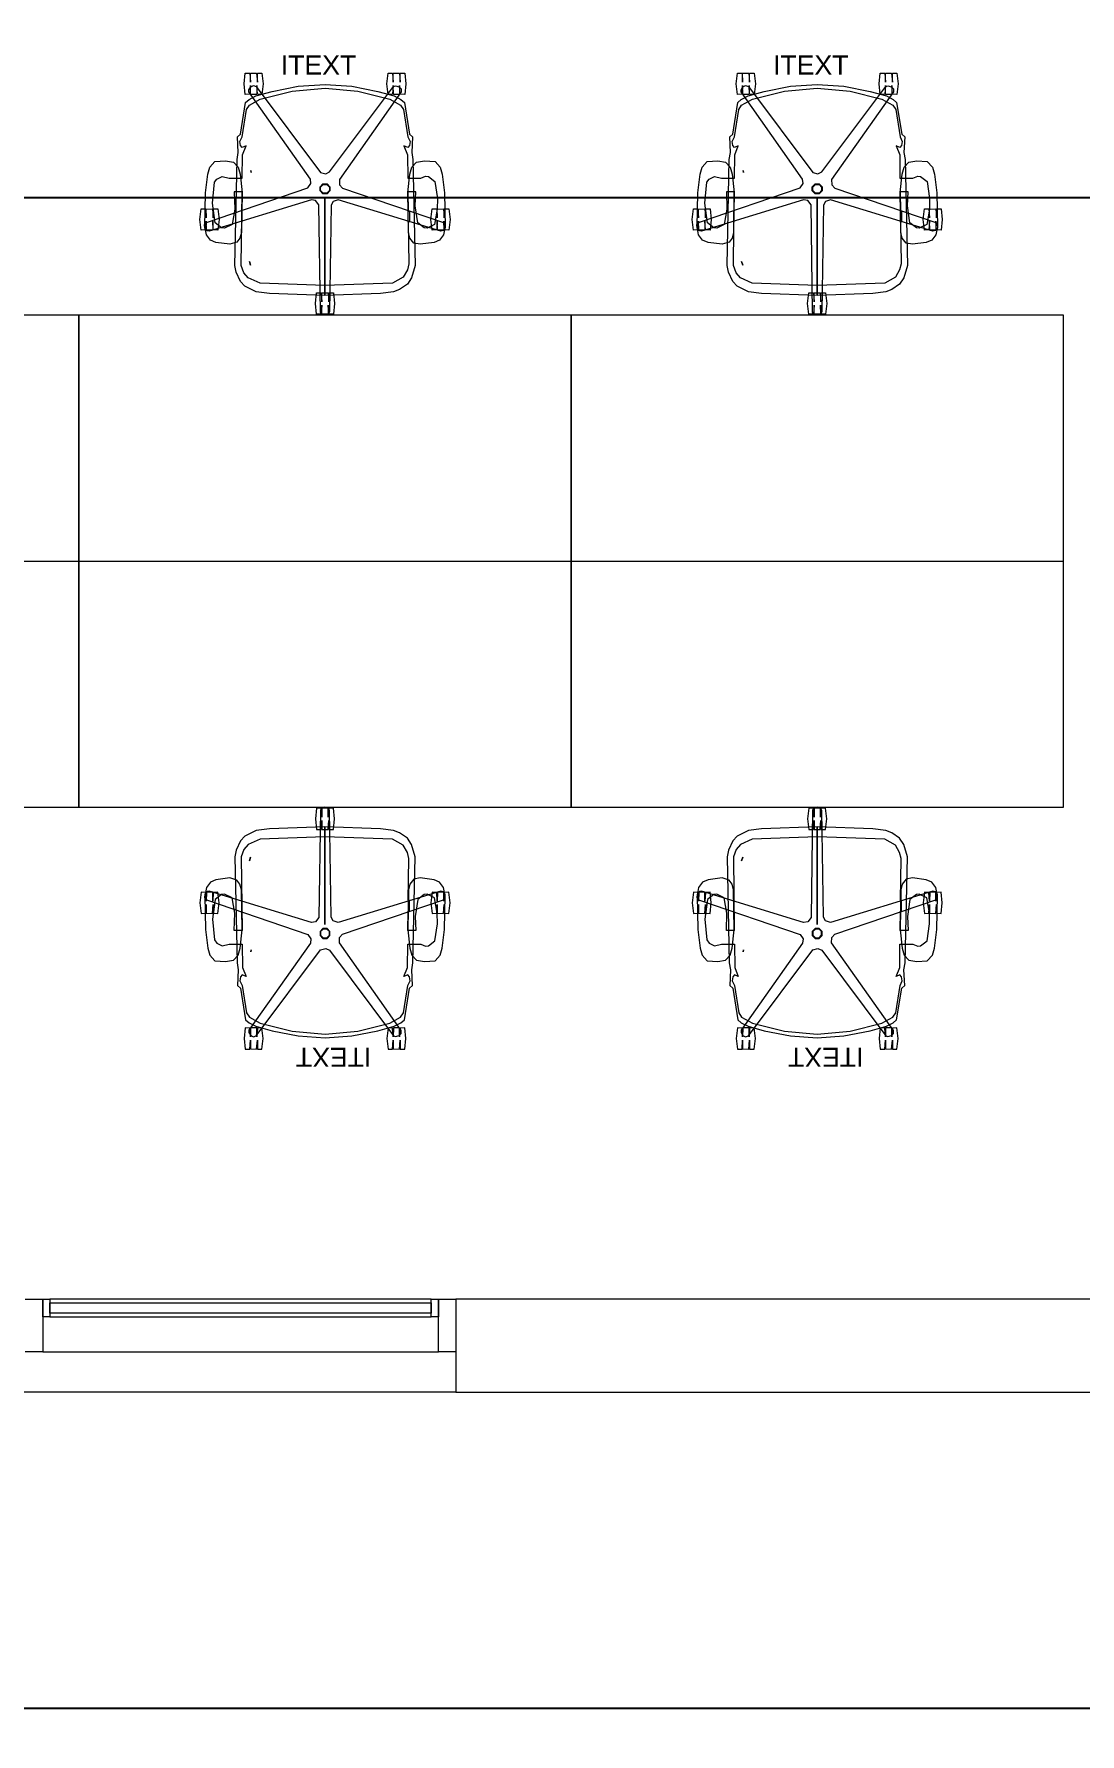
# Model space of a CAD drawing. Header units: millimetres. Extents: x 38 to 139, y 58 to 123.
# Drawn here: x 49.294 to 52.269, y 67.631 to 72.469 of the extents above; entities that cross this region are included whole.
import ezdxf

# ---------------------------------------------------------------- set-up
doc = ezdxf.new("R2010")
doc.units = ezdxf.units.MM
for name, color, linetype, lineweight in [('A-GLAZIDM', 7, 'Continuous', 9), ('A-WALL', 7, 'Continuous', 9), ('DIMENSION', 1, 'Continuous', 25), ('mobiliario ocasa', 7, 'Continuous', 5), ('SEAT-ARMPAD', 7, 'Continuous', 0), ('SEAT-BASE', 7, 'Continuous', 0), ('SEAT-CASTER', 7, 'Continuous', 0), ('SEAT-FABRIC', 7, 'Continuous', 0), ('SEAT-FRAME', 7, 'Continuous', 0), ('SEAT-SHAFT', 7, 'Continuous', 0)]:
    doc.layers.add(name, color=color, linetype=linetype, lineweight=lineweight)
doc.layers.add('CATALOGUE-TXT', color=7, linetype='Continuous', plot=False)
doc.layers.add('estructura', color=7, linetype='Continuous')
doc.styles.add('ARIAL', font='arial.ttf')
doc.styles.add('ARIALNARROW', font='ARIALN.TTF')
doc.dimstyles.new('C', dxfattribs={"dimscale": 1.5, "dimtxt": 0.15, "dimasz": 0.08, "dimexe": 0.01, "dimexo": 0, "dimgap": 0.025, "dimtad": 1, "dimzin": 0, "dimdsep": 46, "dimtxsty": 'ARIALNARROW', "dimblk": 'OBLIQUE', "dimcen": 0, "dimclrd": 256, "dimclre": 256, "dimclrt": 256, "dimadec": 0, "dimazin": 0, "dimtfac": 1.666667, "dimtofl": 0, "dimtmove": 0, "dimatfit": 0, "dimldrblk": 'OBLIQUE', "dimfxl": 0.1, "dimtolj": 1, "dimtzin": 0, "dimarcsym": 0})

# ---------------------------------------------------------------- blocks, each defined once
blk = doc.blocks.new('_Oblique')
at = {"layer": 'estructura', "color": 0, "lineweight": -2}
blk.add_line((-0.5, -0.5), (0.5, 0.5), dxfattribs=at)
blk = doc.blocks.new('*D73')
at = {"layer": 'Defpoints', "color": 0}
for p in [(136.763166, 77.831209), (39.523379, 68.622821), (136.763166, 63.52282)]:
    blk.add_point(p, dxfattribs=at)
at = {"layer": 'DIMENSION', "lineweight": -2}
for p, q in [((136.763166, 77.831209), (136.763166, 63.51282)), ((39.523379, 68.622821), (39.523379, 63.51282)), ((39.523379, 63.52282), (136.763166, 63.52282))]:
    blk.add_line(p, q, dxfattribs=at)
at = {"layer": 'DIMENSION', "lineweight": -2, "xscale": 0.08, "yscale": 0.08, "zscale": 0.08, "rotation": 180}
blk.add_blockref('_Oblique', (39.523379, 63.52282), dxfattribs=at)
at = {"layer": 'DIMENSION', "lineweight": -2, "xscale": 0.08, "yscale": 0.08, "zscale": 0.08}
blk.add_blockref('_Oblique', (136.763166, 63.52282), dxfattribs=at)
at = {"layer": 'DIMENSION', "insert": (88.143273, 63.624397), "char_height": 0.15, "attachment_point": 5, "style": 'ARIALNARROW'}
blk.add_mtext('\\A1;97.24', dxfattribs=at)
blk = doc.blocks.new('*D74')
at = {"layer": 'Defpoints', "color": 0}
for p in [(53.478387, 68.868709), (39.523379, 68.603709), (39.523379, 67.703709)]:
    blk.add_point(p, dxfattribs=at)
at = {"layer": 'DIMENSION', "lineweight": -2}
for p, q in [((53.478387, 68.868709), (53.478387, 67.693709)), ((39.523379, 68.603709), (39.523379, 67.693709)), ((53.478387, 67.703709), (39.523379, 67.703709))]:
    blk.add_line(p, q, dxfattribs=at)
at = {"layer": 'DIMENSION', "lineweight": -2, "xscale": 0.08, "yscale": 0.08, "zscale": 0.08, "rotation": 180}
blk.add_blockref('_Oblique', (39.523379, 67.703709), dxfattribs=at)
at = {"layer": 'DIMENSION', "lineweight": -2, "xscale": 0.08, "yscale": 0.08, "zscale": 0.08}
blk.add_blockref('_Oblique', (53.478387, 67.703709), dxfattribs=at)
at = {"layer": 'DIMENSION', "insert": (46.500883, 67.805286), "char_height": 0.15, "attachment_point": 5, "style": 'ARIALNARROW'}
blk.add_mtext('\\A1;13.96', dxfattribs=at)
blk = doc.blocks.new('*D75')
at = {"layer": 'Defpoints', "color": 0}
for p in [(44.52367, 72.002992), (44.52367, 72.002992), (53.378387, 68.868709)]:
    blk.add_point(p, dxfattribs=at)
at = {"layer": 'DIMENSION', "lineweight": -2}
for p, q in [((44.52367, 72.002992), (44.52367, 72.012992)), ((53.378387, 72.002992), (44.52367, 72.002992)), ((53.378387, 68.868709), (53.378387, 72.012992))]:
    blk.add_line(p, q, dxfattribs=at)
at = {"layer": 'DIMENSION', "lineweight": -2, "xscale": 0.08, "yscale": 0.08, "zscale": 0.08, "rotation": 180}
blk.add_blockref('_Oblique', (44.52367, 72.002992), dxfattribs=at)
at = {"layer": 'DIMENSION', "lineweight": -2, "xscale": 0.08, "yscale": 0.08, "zscale": 0.08}
blk.add_blockref('_Oblique', (53.378387, 72.002992), dxfattribs=at)
at = {"layer": 'DIMENSION', "insert": (48.951028, 72.104568), "char_height": 0.15, "attachment_point": 5, "style": 'ARIALNARROW'}
blk.add_mtext('\\A1;8.85', dxfattribs=at)

msp = doc.modelspace()

# ---------------------------------------------------------------- linework, layer by layer
at = {"layer": 'A-GLAZIDM', "color": 252, "lineweight": 18}
for p, q in [((49.26867, 68.868709), (49.31867, 68.868709)), ((49.31867, 68.818709), (49.31867, 68.868709)), ((49.31867, 68.868709), (49.33867, 68.868709)), ((49.31867, 68.868709), (49.31867, 68.718709)), ((49.33867, 68.868709), (49.33867, 68.818709)), ((49.33867, 68.828709), (49.33867, 68.858709)), ((49.33867, 68.858709), (50.42367, 68.858709)), ((50.42367, 68.818709), (50.42367, 68.868709)), ((50.42367, 68.868709), (50.44367, 68.868709)), ((50.42367, 68.858709), (50.42367, 68.828709)), ((50.44367, 68.868709), (50.44367, 68.818709)), ((50.44367, 68.868709), (50.49367, 68.868709)), ((50.44367, 68.718709), (50.44367, 68.868709)), ((49.33867, 68.818709), (49.31867, 68.818709)), ((50.42367, 68.828709), (49.33867, 68.828709)), ((50.44367, 68.818709), (50.42367, 68.818709)), ((49.31867, 68.718709), (49.26867, 68.718709)), ((50.49367, 68.718709), (50.44367, 68.718709))]:
    msp.add_line(p, q, dxfattribs=at)
at = {"layer": 'A-GLAZIDM', "color": 252}
for p, q in [((50.42367, 68.868709), (49.33867, 68.868709)), ((49.33867, 68.818709), (50.42367, 68.818709)), ((49.31867, 68.718709), (50.44367, 68.718709))]:
    msp.add_line(p, q, dxfattribs=at)
at = {"layer": 'A-WALL', "color": 252, "lineweight": 18}
for p, q in [((53.378387, 68.868709), (50.49367, 68.868709)), ((50.49367, 68.868709), (50.49367, 68.603709)), ((50.49367, 68.603709), (55.641108, 68.603709))]:
    msp.add_line(p, q, dxfattribs=at)
at = {"layer": 'A-WALL', "color": 252}
msp.add_line((50.49367, 68.603709), (40.89367, 68.603709), dxfattribs=at)
at = {"layer": 'mobiliario ocasa', "color": 252, "ltscale": 10}
for p, q in [((49.42126, 71.668709), (48.02126, 71.668709)), ((49.42126, 70.268709), (49.42126, 71.668709)), ((50.82126, 71.668709), (49.42126, 71.668709)), ((49.42126, 71.668709), (49.42126, 70.268709)), ((50.82126, 70.268709), (50.82126, 71.668709)), ((52.22126, 71.668709), (50.82126, 71.668709)), ((50.82126, 71.668709), (50.82126, 70.268709)), ((52.22126, 70.268709), (52.22126, 71.668709)), ((48.02126, 70.968709), (49.42126, 70.968709)), ((49.42126, 70.968709), (50.82126, 70.968709)), ((50.82126, 70.968709), (52.22126, 70.968709)), ((48.02126, 70.268709), (49.42126, 70.268709)), ((49.42126, 70.268709), (50.82126, 70.268709)), ((50.82126, 70.268709), (52.22126, 70.268709))]:
    msp.add_line(p, q, dxfattribs=at)
at = {"layer": 'SEAT-ARMPAD', "color": 252, "linetype": 'Continuous'}
for points in [[(49.779309, 71.920488), (49.781384, 72.016934), (49.788029, 72.069478), (49.793799, 72.08988), (49.808113, 72.105608), (49.838388, 72.108094), (49.860687, 72.103795), (49.874097, 72.089999), (49.879711, 72.069569), (49.885446, 72.018047), (49.883371, 71.903986), (49.87952, 71.887683), (49.870662, 71.8761), (49.850587, 71.870235), (49.810966, 71.87578), (49.795295, 71.882124), (49.783847, 71.89731), (49.779309, 71.920488)], [(50.357074, 72.018047), (50.362808, 72.069569), (50.368422, 72.089999), (50.381832, 72.103795), (50.404132, 72.108094), (50.434406, 72.105608), (50.44872, 72.08988), (50.454491, 72.069478), (50.461135, 72.016934), (50.46321, 71.920488), (50.458672, 71.89731), (50.447224, 71.882124), (50.431553, 71.87578), (50.391932, 71.870235), (50.373962, 71.873348), (50.362999, 71.887683), (50.359149, 71.903986), (50.357074, 72.018047)], [(51.179309, 71.920488), (51.181384, 72.016934), (51.188029, 72.069478), (51.193799, 72.08988), (51.208113, 72.105608), (51.238388, 72.108094), (51.260687, 72.103795), (51.274097, 72.089999), (51.279711, 72.069569), (51.285446, 72.018047), (51.283371, 71.903986), (51.27952, 71.887683), (51.270662, 71.8761), (51.250587, 71.870235), (51.210966, 71.87578), (51.195295, 71.882124), (51.183847, 71.89731), (51.179309, 71.920488)], [(51.757074, 72.018047), (51.762808, 72.069569), (51.768422, 72.089999), (51.781832, 72.103795), (51.804132, 72.108094), (51.834406, 72.105608), (51.84872, 72.08988), (51.854491, 72.069478), (51.861135, 72.016934), (51.86321, 71.920488), (51.858672, 71.89731), (51.847224, 71.882124), (51.831553, 71.87578), (51.791932, 71.870235), (51.773962, 71.873348), (51.762999, 71.887683), (51.759149, 71.903986), (51.757074, 72.018047)], [(49.779309, 70.016931), (49.781384, 69.920485), (49.788029, 69.86794), (49.793799, 69.847538), (49.808113, 69.831811), (49.838388, 69.829325), (49.860687, 69.833623), (49.874097, 69.84742), (49.879711, 69.86785), (49.885446, 69.919371), (49.883371, 70.033433), (49.87952, 70.049736), (49.870662, 70.061318), (49.850587, 70.067184), (49.810966, 70.061638), (49.795295, 70.055295), (49.783847, 70.040109), (49.779309, 70.016931)], [(50.357074, 69.919371), (50.362808, 69.86785), (50.368422, 69.84742), (50.381832, 69.833623), (50.404132, 69.829325), (50.434406, 69.831811), (50.44872, 69.847538), (50.454491, 69.86794), (50.461135, 69.920485), (50.46321, 70.016931), (50.458672, 70.040109), (50.447224, 70.055295), (50.431553, 70.061638), (50.391932, 70.067184), (50.373962, 70.064071), (50.362999, 70.049736), (50.359149, 70.033433), (50.357074, 69.919371)], [(51.179309, 70.016931), (51.181384, 69.920485), (51.188029, 69.86794), (51.193799, 69.847538), (51.208113, 69.831811), (51.238388, 69.829325), (51.260687, 69.833623), (51.274097, 69.84742), (51.279711, 69.86785), (51.285446, 69.919371), (51.283371, 70.033433), (51.27952, 70.049736), (51.270662, 70.061318), (51.250587, 70.067184), (51.210966, 70.061638), (51.195295, 70.055295), (51.183847, 70.040109), (51.179309, 70.016931)], [(51.757074, 69.919371), (51.762808, 69.86785), (51.768422, 69.84742), (51.781832, 69.833623), (51.804132, 69.829325), (51.834406, 69.831811), (51.84872, 69.847538), (51.854491, 69.86794), (51.861135, 69.920485), (51.86321, 70.016931), (51.858672, 70.040109), (51.847224, 70.055295), (51.831553, 70.061638), (51.791932, 70.067184), (51.773962, 70.064071), (51.762999, 70.049736), (51.759149, 70.033433), (51.757074, 69.919371)]]:
    msp.add_lwpolyline(points, dxfattribs=at)
at = {"layer": 'SEAT-BASE', "color": 252, "linetype": 'Continuous'}
for points in [[(49.778512, 71.925373), (49.783964, 71.932289), (50.072721, 72.030865), (50.081109, 72.043284), (50.07963, 72.055289), (49.904726, 72.30368), (49.904491, 72.309656), (49.910048, 72.31875), (49.917699, 72.322289), (49.925962, 72.319241), (50.108944, 72.075078), (50.123348, 72.070939), (50.134307, 72.076055), (50.316494, 72.319155), (50.322104, 72.321225), (50.33247, 72.318751), (50.3382, 72.312567), (50.337855, 72.303768), (50.162186, 72.05429), (50.162701, 72.039313), (50.170953, 72.03047), (50.458454, 71.932323), (50.462157, 71.927627), (50.463006, 71.917003), (50.458897, 71.909643), (50.450421, 71.907252), (50.158869, 71.99723), (50.144784, 71.992112), (50.138924, 71.981531), (50.134423, 71.677773), (50.131101, 71.6728), (50.12126, 71.668709), (50.11299, 71.670344), (50.108097, 71.677666), (50.103577, 71.982752), (50.094357, 71.994567), (50.082483, 71.99687), (49.792201, 71.907284), (49.786445, 71.908907), (49.779513, 71.917002), (49.778512, 71.925373)], [(51.178512, 71.925373), (51.183964, 71.932289), (51.472721, 72.030865), (51.481109, 72.043284), (51.47963, 72.055289), (51.304726, 72.30368), (51.304491, 72.309656), (51.310048, 72.31875), (51.317699, 72.322289), (51.325962, 72.319241), (51.508944, 72.075078), (51.523348, 72.070939), (51.534307, 72.076055), (51.716494, 72.319155), (51.722104, 72.321225), (51.73247, 72.318751), (51.7382, 72.312567), (51.737855, 72.303768), (51.562186, 72.05429), (51.562701, 72.039313), (51.570953, 72.03047), (51.858454, 71.932323), (51.862157, 71.927627), (51.863006, 71.917003), (51.858897, 71.909643), (51.850421, 71.907252), (51.558869, 71.99723), (51.544784, 71.992112), (51.538924, 71.981531), (51.534423, 71.677773), (51.531101, 71.6728), (51.52126, 71.668709), (51.51299, 71.670344), (51.508097, 71.677666), (51.503577, 71.982752), (51.494357, 71.994567), (51.482483, 71.99687), (51.192201, 71.907284), (51.186445, 71.908907), (51.179513, 71.917002), (51.178512, 71.925373)], [(49.778512, 70.012046), (49.783964, 70.00513), (50.072721, 69.906554), (50.081109, 69.894134), (50.07963, 69.88213), (49.904726, 69.633738), (49.904491, 69.627763), (49.910048, 69.618669), (49.917699, 69.61513), (49.925962, 69.618178), (50.108944, 69.862341), (50.123348, 69.86648), (50.134307, 69.861364), (50.316494, 69.618263), (50.322104, 69.616193), (50.33247, 69.618668), (50.3382, 69.624851), (50.337855, 69.633651), (50.162186, 69.883128), (50.162701, 69.898106), (50.170953, 69.906948), (50.458454, 70.005095), (50.462157, 70.009792), (50.463006, 70.020415), (50.458897, 70.027776), (50.450421, 70.030166), (50.158869, 69.940188), (50.144784, 69.945306), (50.138924, 69.955887), (50.134423, 70.259646), (50.131101, 70.264618), (50.12126, 70.268709), (50.11299, 70.267075), (50.108097, 70.259753), (50.103577, 69.954666), (50.094357, 69.942851), (50.082483, 69.940549), (49.792201, 70.030135), (49.786445, 70.028511), (49.779513, 70.020416), (49.778512, 70.012046)], [(51.178512, 70.012046), (51.183964, 70.00513), (51.472721, 69.906554), (51.481109, 69.894134), (51.47963, 69.88213), (51.304726, 69.633738), (51.304491, 69.627763), (51.310048, 69.618669), (51.317699, 69.61513), (51.325962, 69.618178), (51.508944, 69.862341), (51.523348, 69.86648), (51.534307, 69.861364), (51.716494, 69.618263), (51.722104, 69.616193), (51.73247, 69.618668), (51.7382, 69.624851), (51.737855, 69.633651), (51.562186, 69.883128), (51.562701, 69.898106), (51.570953, 69.906948), (51.858454, 70.005095), (51.862157, 70.009792), (51.863006, 70.020415), (51.858897, 70.027776), (51.850421, 70.030166), (51.558869, 69.940188), (51.544784, 69.945306), (51.538924, 69.955887), (51.534423, 70.259646), (51.531101, 70.264618), (51.52126, 70.268709), (51.51299, 70.267075), (51.508097, 70.259753), (51.503577, 69.954666), (51.494357, 69.942851), (51.482483, 69.940549), (51.192201, 70.030135), (51.186445, 70.028511), (51.179513, 70.020416), (51.178512, 70.012046)]]:
    msp.add_lwpolyline(points, dxfattribs=at)
at = {"layer": 'SEAT-CASTER', "color": 252, "linetype": 'Continuous'}
for points in [[(49.891026, 72.326843), (49.894467, 72.357151), (49.907563, 72.356949), (49.909087, 72.331681), (49.909087, 72.356804), (49.926857, 72.35732), (49.928897, 72.331681), (49.928897, 72.356949), (49.941993, 72.357151), (49.945434, 72.326843), (49.941999, 72.29659), (49.928897, 72.297415), (49.927373, 72.322004), (49.927373, 72.296881), (49.909603, 72.296365), (49.909087, 72.322004), (49.907563, 72.297415), (49.894461, 72.29659), (49.891026, 72.326843)], [(50.297085, 72.326843), (50.300527, 72.357151), (50.313622, 72.356949), (50.315146, 72.331681), (50.315146, 72.356804), (50.332916, 72.35732), (50.334956, 72.331681), (50.334956, 72.356949), (50.348052, 72.357151), (50.351494, 72.326843), (50.348058, 72.29659), (50.334956, 72.297415), (50.333432, 72.322004), (50.333432, 72.296881), (50.315662, 72.296365), (50.315146, 72.322004), (50.313622, 72.297415), (50.30052, 72.29659), (50.297085, 72.326843)], [(51.291026, 72.326843), (51.294467, 72.357151), (51.307563, 72.356949), (51.309087, 72.331681), (51.309087, 72.356804), (51.326857, 72.35732), (51.328897, 72.331681), (51.328897, 72.356949), (51.341993, 72.357151), (51.345434, 72.326843), (51.341999, 72.29659), (51.328897, 72.297415), (51.327373, 72.322004), (51.327373, 72.296881), (51.309603, 72.296365), (51.309087, 72.322004), (51.307563, 72.297415), (51.294461, 72.29659), (51.291026, 72.326843)], [(51.697085, 72.326843), (51.700527, 72.357151), (51.713622, 72.356949), (51.715146, 72.331681), (51.715146, 72.356804), (51.732916, 72.35732), (51.734956, 72.331681), (51.734956, 72.356949), (51.748052, 72.357151), (51.751494, 72.326843), (51.748058, 72.29659), (51.734956, 72.297415), (51.733432, 72.322004), (51.733432, 72.296881), (51.715662, 72.296365), (51.715146, 72.322004), (51.713622, 72.297415), (51.70052, 72.29659), (51.697085, 72.326843)], [(49.891026, 69.610576), (49.894467, 69.580268), (49.907563, 69.580469), (49.909087, 69.605738), (49.909087, 69.580614), (49.926857, 69.580098), (49.928897, 69.605738), (49.928897, 69.580469), (49.941993, 69.580268), (49.945434, 69.610576), (49.941999, 69.640829), (49.928897, 69.640003), (49.927373, 69.615414), (49.927373, 69.640538), (49.909603, 69.641054), (49.909087, 69.615414), (49.907563, 69.640003), (49.894461, 69.640829), (49.891026, 69.610576)], [(50.297085, 69.610576), (50.300527, 69.580268), (50.313622, 69.580469), (50.315146, 69.605738), (50.315146, 69.580614), (50.332916, 69.580098), (50.334956, 69.605738), (50.334956, 69.580469), (50.348052, 69.580268), (50.351494, 69.610576), (50.348058, 69.640829), (50.334956, 69.640003), (50.333432, 69.615414), (50.333432, 69.640538), (50.315662, 69.641054), (50.315146, 69.615414), (50.313622, 69.640003), (50.30052, 69.640829), (50.297085, 69.610576)], [(51.291026, 69.610576), (51.294467, 69.580268), (51.307563, 69.580469), (51.309087, 69.605738), (51.309087, 69.580614), (51.326857, 69.580098), (51.328897, 69.605738), (51.328897, 69.580469), (51.341993, 69.580268), (51.345434, 69.610576), (51.341999, 69.640829), (51.328897, 69.640003), (51.327373, 69.615414), (51.327373, 69.640538), (51.309603, 69.641054), (51.309087, 69.615414), (51.307563, 69.640003), (51.294461, 69.640829), (51.291026, 69.610576)], [(51.697085, 69.610576), (51.700527, 69.580268), (51.713622, 69.580469), (51.715146, 69.605738), (51.715146, 69.580614), (51.732916, 69.580098), (51.734956, 69.605738), (51.734956, 69.580469), (51.748052, 69.580268), (51.751494, 69.610576), (51.748058, 69.640829), (51.734956, 69.640003), (51.733432, 69.615414), (51.733432, 69.640538), (51.715662, 69.641054), (51.715146, 69.615414), (51.713622, 69.640003), (51.70052, 69.640829), (51.697085, 69.610576)]]:
    msp.add_lwpolyline(points, dxfattribs=at)
for points in [[(49.765546, 71.940657), (49.768988, 71.970966), (49.782084, 71.970764), (49.783608, 71.945496), (49.783608, 71.970619), (49.801378, 71.971135), (49.803418, 71.945496), (49.803418, 71.970764), (49.816513, 71.970966), (49.819955, 71.940657), (49.81652, 71.910405), (49.803418, 71.91123), (49.801894, 71.935819), (49.801894, 71.910696), (49.784124, 71.91018), (49.783608, 71.935819), (49.782084, 71.91123), (49.768982, 71.910405), (49.765546, 71.940657)], [(50.422564, 71.940657), (50.426006, 71.970966), (50.439101, 71.970764), (50.440625, 71.945496), (50.440625, 71.970619), (50.458395, 71.971135), (50.460435, 71.945496), (50.460435, 71.970764), (50.473531, 71.970966), (50.476973, 71.940657), (50.473537, 71.910405), (50.460435, 71.91123), (50.458912, 71.935819), (50.458912, 71.910696), (50.441141, 71.91018), (50.440625, 71.935819), (50.439101, 71.91123), (50.425999, 71.910405), (50.422564, 71.940657)], [(51.165546, 71.940657), (51.168988, 71.970966), (51.182084, 71.970764), (51.183608, 71.945496), (51.183608, 71.970619), (51.201378, 71.971135), (51.203418, 71.945496), (51.203418, 71.970764), (51.216513, 71.970966), (51.219955, 71.940657), (51.21652, 71.910405), (51.203418, 71.91123), (51.201894, 71.935819), (51.201894, 71.910696), (51.184124, 71.91018), (51.183608, 71.935819), (51.182084, 71.91123), (51.168982, 71.910405), (51.165546, 71.940657)], [(51.822564, 71.940657), (51.826006, 71.970966), (51.839101, 71.970764), (51.840625, 71.945496), (51.840625, 71.970619), (51.858395, 71.971135), (51.860435, 71.945496), (51.860435, 71.970764), (51.873531, 71.970966), (51.876973, 71.940657), (51.873537, 71.910405), (51.860435, 71.91123), (51.858912, 71.935819), (51.858912, 71.910696), (51.841141, 71.91018), (51.840625, 71.935819), (51.839101, 71.91123), (51.825999, 71.910405), (51.822564, 71.940657)], [(50.094055, 71.701982), (50.097497, 71.73229), (50.110592, 71.732089), (50.112116, 71.70682), (50.112116, 71.731944), (50.129887, 71.73246), (50.131927, 71.70682), (50.131927, 71.732089), (50.145022, 71.73229), (50.148464, 71.701982), (50.145028, 71.671729), (50.131927, 71.672555), (50.130403, 71.697144), (50.130403, 71.67202), (50.112632, 71.671504), (50.112116, 71.697144), (50.110592, 71.672555), (50.097491, 71.671729), (50.094055, 71.701982)], [(51.494055, 71.701982), (51.497497, 71.73229), (51.510592, 71.732089), (51.512116, 71.70682), (51.512116, 71.731944), (51.529887, 71.73246), (51.531927, 71.70682), (51.531927, 71.732089), (51.545022, 71.73229), (51.548464, 71.701982), (51.545028, 71.671729), (51.531927, 71.672555), (51.530403, 71.697144), (51.530403, 71.67202), (51.512632, 71.671504), (51.512116, 71.697144), (51.510592, 71.672555), (51.497491, 71.671729), (51.494055, 71.701982)], [(50.094055, 70.235437), (50.097497, 70.205128), (50.110592, 70.20533), (50.112116, 70.230598), (50.112116, 70.205475), (50.129887, 70.204959), (50.131927, 70.230598), (50.131927, 70.20533), (50.145022, 70.205128), (50.148464, 70.235437), (50.145028, 70.265689), (50.131927, 70.264864), (50.130403, 70.240275), (50.130403, 70.265398), (50.112632, 70.265914), (50.112116, 70.240275), (50.110592, 70.264864), (50.097491, 70.265689), (50.094055, 70.235437)], [(51.494055, 70.235437), (51.497497, 70.205128), (51.510592, 70.20533), (51.512116, 70.230598), (51.512116, 70.205475), (51.529887, 70.204959), (51.531927, 70.230598), (51.531927, 70.20533), (51.545022, 70.205128), (51.548464, 70.235437), (51.545028, 70.265689), (51.531927, 70.264864), (51.530403, 70.240275), (51.530403, 70.265398), (51.512632, 70.265914), (51.512116, 70.240275), (51.510592, 70.264864), (51.497491, 70.265689), (51.494055, 70.235437)], [(49.765546, 69.996761), (49.768988, 69.966453), (49.782084, 69.966655), (49.783608, 69.991923), (49.783608, 69.966799), (49.801378, 69.966283), (49.803418, 69.991923), (49.803418, 69.966655), (49.816513, 69.966453), (49.819955, 69.996761), (49.81652, 70.027014), (49.803418, 70.026189), (49.801894, 70.001599), (49.801894, 70.026723), (49.784124, 70.027239), (49.783608, 70.001599), (49.782084, 70.026189), (49.768982, 70.027014), (49.765546, 69.996761)], [(50.422564, 69.996761), (50.426006, 69.966453), (50.439101, 69.966655), (50.440625, 69.991923), (50.440625, 69.966799), (50.458395, 69.966283), (50.460435, 69.991923), (50.460435, 69.966655), (50.473531, 69.966453), (50.476973, 69.996761), (50.473537, 70.027014), (50.460435, 70.026189), (50.458912, 70.001599), (50.458912, 70.026723), (50.441141, 70.027239), (50.440625, 70.001599), (50.439101, 70.026189), (50.425999, 70.027014), (50.422564, 69.996761)], [(51.165546, 69.996761), (51.168988, 69.966453), (51.182084, 69.966655), (51.183608, 69.991923), (51.183608, 69.966799), (51.201378, 69.966283), (51.203418, 69.991923), (51.203418, 69.966655), (51.216513, 69.966453), (51.219955, 69.996761), (51.21652, 70.027014), (51.203418, 70.026189), (51.201894, 70.001599), (51.201894, 70.026723), (51.184124, 70.027239), (51.183608, 70.001599), (51.182084, 70.026189), (51.168982, 70.027014), (51.165546, 69.996761)], [(51.822564, 69.996761), (51.826006, 69.966453), (51.839101, 69.966655), (51.840625, 69.991923), (51.840625, 69.966799), (51.858395, 69.966283), (51.860435, 69.991923), (51.860435, 69.966655), (51.873531, 69.966453), (51.876973, 69.996761), (51.873537, 70.027014), (51.860435, 70.026189), (51.858912, 70.001599), (51.858912, 70.026723), (51.841141, 70.027239), (51.840625, 70.001599), (51.839101, 70.026189), (51.825999, 70.027014), (51.822564, 69.996761)]]:
    msp.add_lwpolyline(points, close=True, dxfattribs=at)
at = {"layer": 'SEAT-FABRIC', "color": 252, "linetype": 'Continuous'}
for points in [[(49.864864, 71.809969), (49.870998, 72.111198), (49.874718, 72.131268), (49.872354, 72.175914), (49.881023, 72.183515), (49.895504, 72.273879), (49.905283, 72.28264), (49.924714, 72.292302), (49.970594, 72.305239), (50.045353, 72.319814), (50.121285, 72.325486), (50.197218, 72.319814), (50.271977, 72.305239), (50.317856, 72.292302), (50.337288, 72.28264), (50.347067, 72.273879), (50.361548, 72.183515), (50.370217, 72.175914), (50.367826, 72.131215), (50.371522, 72.111164), (50.377655, 71.809969), (50.367508, 71.774851), (50.355674, 71.756667), (50.333405, 71.741818), (50.31655, 71.73543), (50.27942, 71.729887), (50.12126, 71.724738), (50.12126, 71.752766), (50.12126, 71.724738), (49.963099, 71.729887), (49.92597, 71.73543), (49.893265, 71.751034), (49.881074, 71.764335), (49.868766, 71.791199), (49.864864, 71.809969)], [(51.264864, 71.809969), (51.270998, 72.111198), (51.274718, 72.131268), (51.272354, 72.175914), (51.281023, 72.183515), (51.295504, 72.273879), (51.305283, 72.28264), (51.324714, 72.292302), (51.370594, 72.305239), (51.445353, 72.319814), (51.521285, 72.325486), (51.597218, 72.319814), (51.671977, 72.305239), (51.717856, 72.292302), (51.737288, 72.28264), (51.747067, 72.273879), (51.761548, 72.183515), (51.770217, 72.175914), (51.767826, 72.131215), (51.771522, 72.111164), (51.777655, 71.809969), (51.767508, 71.774851), (51.755674, 71.756667), (51.733405, 71.741818), (51.71655, 71.73543), (51.67942, 71.729887), (51.52126, 71.724738), (51.52126, 71.752766), (51.52126, 71.724738), (51.363099, 71.729887), (51.32597, 71.73543), (51.293265, 71.751034), (51.281074, 71.764335), (51.268766, 71.791199), (51.264864, 71.809969)], [(49.864864, 70.127449), (49.870998, 69.82622), (49.874718, 69.806151), (49.872354, 69.761505), (49.881023, 69.753904), (49.895504, 69.66354), (49.905283, 69.654779), (49.924714, 69.645117), (49.970594, 69.632179), (50.045353, 69.617604), (50.121285, 69.611933), (50.197218, 69.617604), (50.271977, 69.632179), (50.317856, 69.645117), (50.337288, 69.654779), (50.347067, 69.66354), (50.361548, 69.753904), (50.370217, 69.761505), (50.367826, 69.806204), (50.371522, 69.826255), (50.377655, 70.127449), (50.367508, 70.162568), (50.355674, 70.180752), (50.333405, 70.195601), (50.31655, 70.201989), (50.27942, 70.207531), (50.12126, 70.212681), (50.12126, 70.184652), (50.12126, 70.212681), (49.963099, 70.207531), (49.92597, 70.201989), (49.893265, 70.186385), (49.881074, 70.173084), (49.868766, 70.14622), (49.864864, 70.127449)], [(51.264864, 70.127449), (51.270998, 69.82622), (51.274718, 69.806151), (51.272354, 69.761505), (51.281023, 69.753904), (51.295504, 69.66354), (51.305283, 69.654779), (51.324714, 69.645117), (51.370594, 69.632179), (51.445353, 69.617604), (51.521285, 69.611933), (51.597218, 69.617604), (51.671977, 69.632179), (51.717856, 69.645117), (51.737288, 69.654779), (51.747067, 69.66354), (51.761548, 69.753904), (51.770217, 69.761505), (51.767826, 69.806204), (51.771522, 69.826255), (51.777655, 70.127449), (51.767508, 70.162568), (51.755674, 70.180752), (51.733405, 70.195601), (51.71655, 70.201989), (51.67942, 70.207531), (51.52126, 70.212681), (51.52126, 70.184652), (51.52126, 70.212681), (51.363099, 70.207531), (51.32597, 70.201989), (51.293265, 70.186385), (51.281074, 70.173084), (51.268766, 70.14622), (51.264864, 70.127449)]]:
    msp.add_lwpolyline(points, close=True, dxfattribs=at)
at = {"layer": 'SEAT-FRAME', "color": 252, "linetype": 'Continuous'}
for points in [[(49.806839, 72.046639), (49.813819, 72.055812), (49.82891, 72.063447), (49.849065, 72.058359), (49.88587, 72.058334), (49.886703, 72.124492), (49.896711, 72.150601), (49.885938, 72.14579), (49.881385, 72.151343), (49.879485, 72.162647), (49.88568, 72.175975), (49.898104, 72.254307), (49.906207, 72.265923), (49.937278, 72.283237), (50.028019, 72.306084), (50.121285, 72.31468), (50.214551, 72.306084), (50.305292, 72.283237), (50.336364, 72.265923), (50.344467, 72.254307), (50.356891, 72.175975), (50.363085, 72.162647), (50.361186, 72.151343), (50.356636, 72.145788), (50.345784, 72.150635), (50.355816, 72.124492), (50.356649, 72.058334), (50.393454, 72.058359), (50.406946, 72.064152), (50.415374, 72.063261), (50.433595, 72.049379), (50.441011, 72.000924), (50.440395, 71.970082), (50.432821, 71.92682), (50.411602, 71.91647), (50.403175, 71.917361), (50.384953, 71.931244), (50.377538, 71.979698), (50.379515, 72.019996), (50.357133, 72.019825), (50.357833, 71.964245), (50.361323, 71.963259), (50.361323, 71.934341), (50.358222, 71.93336), (50.359591, 71.815099), (50.355687, 71.797747), (50.343753, 71.776635), (50.31333, 71.760023), (50.12126, 71.753108), (50.12126, 72.002645), (50.12126, 71.753108), (49.936447, 71.759761), (49.902628, 71.774527), (49.890639, 71.7895), (49.882868, 71.810387), (49.885386, 72.019825), (49.863004, 72.019996), (49.864366, 71.970082), (49.856791, 71.926819), (49.835573, 71.91647), (49.827145, 71.917361), (49.808924, 71.931244), (49.801169, 71.987292), (49.806839, 72.046639)], [(51.206839, 72.046639), (51.213819, 72.055812), (51.22891, 72.063447), (51.249065, 72.058359), (51.28587, 72.058334), (51.286703, 72.124492), (51.296711, 72.150601), (51.285938, 72.14579), (51.281385, 72.151343), (51.279485, 72.162647), (51.28568, 72.175975), (51.298104, 72.254307), (51.306207, 72.265923), (51.337278, 72.283237), (51.428019, 72.306084), (51.521285, 72.31468), (51.614551, 72.306084), (51.705292, 72.283237), (51.736364, 72.265923), (51.744467, 72.254307), (51.756891, 72.175975), (51.763085, 72.162647), (51.761186, 72.151343), (51.756636, 72.145788), (51.745784, 72.150635), (51.755816, 72.124492), (51.756649, 72.058334), (51.793454, 72.058359), (51.806946, 72.064152), (51.815374, 72.063261), (51.833595, 72.049379), (51.841011, 72.000924), (51.840395, 71.970082), (51.832821, 71.92682), (51.811602, 71.91647), (51.803175, 71.917361), (51.784953, 71.931244), (51.777538, 71.979698), (51.779515, 72.019996), (51.757133, 72.019825), (51.757833, 71.964245), (51.761323, 71.963259), (51.761323, 71.934341), (51.758222, 71.93336), (51.759591, 71.815099), (51.755687, 71.797747), (51.743753, 71.776635), (51.71333, 71.760023), (51.52126, 71.753108), (51.52126, 72.002645), (51.52126, 71.753108), (51.336447, 71.759761), (51.302628, 71.774527), (51.290639, 71.7895), (51.282868, 71.810387), (51.285386, 72.019825), (51.263004, 72.019996), (51.264366, 71.970082), (51.256791, 71.926819), (51.235573, 71.91647), (51.227145, 71.917361), (51.208924, 71.931244), (51.201169, 71.987292), (51.206839, 72.046639)], [(49.910749, 72.080554), (49.91144, 72.074393), (49.911426, 72.074368), (49.910749, 72.080554)], [(51.310749, 72.080554), (51.31144, 72.074393), (51.311426, 72.074368), (51.310749, 72.080554)], [(49.806839, 69.89078), (49.813819, 69.881606), (49.82891, 69.873971), (49.849065, 69.879059), (49.88587, 69.879085), (49.886703, 69.812927), (49.896711, 69.786818), (49.885938, 69.791629), (49.881385, 69.786076), (49.879485, 69.774771), (49.88568, 69.761444), (49.898104, 69.683112), (49.906207, 69.671496), (49.937278, 69.654181), (50.028019, 69.631335), (50.121285, 69.622738), (50.214551, 69.631335), (50.305292, 69.654181), (50.336364, 69.671496), (50.344467, 69.683112), (50.356891, 69.761444), (50.363085, 69.774771), (50.361186, 69.786076), (50.356636, 69.791631), (50.345784, 69.786784), (50.355816, 69.812927), (50.356649, 69.879085), (50.393454, 69.879059), (50.406946, 69.873266), (50.415374, 69.874158), (50.433595, 69.88804), (50.441011, 69.936495), (50.440395, 69.967337), (50.432821, 70.010599), (50.411602, 70.020948), (50.403175, 70.020057), (50.384953, 70.006175), (50.377538, 69.95772), (50.379515, 69.917423), (50.357133, 69.917594), (50.357833, 69.973174), (50.361323, 69.974159), (50.361323, 70.003077), (50.358222, 70.004059), (50.359591, 70.12232), (50.355687, 70.139671), (50.343753, 70.160783), (50.31333, 70.177396), (50.12126, 70.18431), (50.12126, 69.934774), (50.12126, 70.18431), (49.936447, 70.177657), (49.902628, 70.162892), (49.890639, 70.147919), (49.882868, 70.127031), (49.885386, 69.917594), (49.863004, 69.917423), (49.864366, 69.967337), (49.856791, 70.010599), (49.835573, 70.020948), (49.827145, 70.020057), (49.808924, 70.006175), (49.801169, 69.950127), (49.806839, 69.89078)], [(51.206839, 69.89078), (51.213819, 69.881606), (51.22891, 69.873971), (51.249065, 69.879059), (51.28587, 69.879085), (51.286703, 69.812927), (51.296711, 69.786818), (51.285938, 69.791629), (51.281385, 69.786076), (51.279485, 69.774771), (51.28568, 69.761444), (51.298104, 69.683112), (51.306207, 69.671496), (51.337278, 69.654181), (51.428019, 69.631335), (51.521285, 69.622738), (51.614551, 69.631335), (51.705292, 69.654181), (51.736364, 69.671496), (51.744467, 69.683112), (51.756891, 69.761444), (51.763085, 69.774771), (51.761186, 69.786076), (51.756636, 69.791631), (51.745784, 69.786784), (51.755816, 69.812927), (51.756649, 69.879085), (51.793454, 69.879059), (51.806946, 69.873266), (51.815374, 69.874158), (51.833595, 69.88804), (51.841011, 69.936495), (51.840395, 69.967337), (51.832821, 70.010599), (51.811602, 70.020948), (51.803175, 70.020057), (51.784953, 70.006175), (51.777538, 69.95772), (51.779515, 69.917423), (51.757133, 69.917594), (51.757833, 69.973174), (51.761323, 69.974159), (51.761323, 70.003077), (51.758222, 70.004059), (51.759591, 70.12232), (51.755687, 70.139671), (51.743753, 70.160783), (51.71333, 70.177396), (51.52126, 70.18431), (51.52126, 69.934774), (51.52126, 70.18431), (51.336447, 70.177657), (51.302628, 70.162892), (51.290639, 70.147919), (51.282868, 70.127031), (51.285386, 69.917594), (51.263004, 69.917423), (51.264366, 69.967337), (51.256791, 70.010599), (51.235573, 70.020948), (51.227145, 70.020057), (51.208924, 70.006175), (51.201169, 69.950127), (51.206839, 69.89078)], [(49.910749, 69.856865), (49.91144, 69.863026), (49.911426, 69.863051), (49.910749, 69.856865)], [(51.310749, 69.856865), (51.31144, 69.863026), (51.311426, 69.863051), (51.310749, 69.856865)]]:
    msp.add_lwpolyline(points, close=True, dxfattribs=at)
for points in [[(49.906074, 71.821097), (49.909652, 71.810625), (49.906074, 71.821097)], [(51.306074, 71.821097), (51.309652, 71.810625), (51.306074, 71.821097)], [(49.906074, 70.116322), (49.909652, 70.126794), (49.906074, 70.116322)], [(51.306074, 70.116322), (51.309652, 70.126794), (51.306074, 70.116322)]]:
    msp.add_lwpolyline(points, dxfattribs=at)
at = {"layer": 'SEAT-SHAFT', "color": 252, "linetype": 'Continuous'}
for points in [[(50.107181, 72.033875), (50.115428, 72.042122), (50.127091, 72.042122), (50.135338, 72.033875), (50.135338, 72.022211), (50.127091, 72.013964), (50.115428, 72.013964), (50.107181, 72.022211), (50.107181, 72.033875)], [(50.108917, 72.033155), (50.116147, 72.040386), (50.126372, 72.040386), (50.133602, 72.033155), (50.133602, 72.022931), (50.126372, 72.015701), (50.116147, 72.015701), (50.108917, 72.022931), (50.108917, 72.033155)], [(51.507181, 72.033875), (51.515428, 72.042122), (51.527091, 72.042122), (51.535338, 72.033875), (51.535338, 72.022211), (51.527091, 72.013964), (51.515428, 72.013964), (51.507181, 72.022211), (51.507181, 72.033875)], [(51.508917, 72.033155), (51.516147, 72.040386), (51.526372, 72.040386), (51.533602, 72.033155), (51.533602, 72.022931), (51.526372, 72.015701), (51.516147, 72.015701), (51.508917, 72.022931), (51.508917, 72.033155)], [(50.107181, 69.903544), (50.115428, 69.895297), (50.127091, 69.895297), (50.135338, 69.903544), (50.135338, 69.915207), (50.127091, 69.923454), (50.115428, 69.923454), (50.107181, 69.915207), (50.107181, 69.903544)], [(50.108917, 69.904263), (50.116147, 69.897033), (50.126372, 69.897033), (50.133602, 69.904263), (50.133602, 69.914488), (50.126372, 69.921718), (50.116147, 69.921718), (50.108917, 69.914488), (50.108917, 69.904263)], [(51.507181, 69.903544), (51.515428, 69.895297), (51.527091, 69.895297), (51.535338, 69.903544), (51.535338, 69.915207), (51.527091, 69.923454), (51.515428, 69.923454), (51.507181, 69.915207), (51.507181, 69.903544)], [(51.508917, 69.904263), (51.516147, 69.897033), (51.526372, 69.897033), (51.533602, 69.904263), (51.533602, 69.914488), (51.526372, 69.921718), (51.516147, 69.921718), (51.508917, 69.914488), (51.508917, 69.904263)]]:
    msp.add_lwpolyline(points, close=True, dxfattribs=at)

# ---------------------------------------------------------------- texts
at = {"layer": 'CATALOGUE-TXT', "color": 252, "linetype": 'Continuous', "style": 'ARIAL'}
for p in [(49.995625, 72.353358), (51.395625, 72.353358)]:
    msp.add_attdef('ITEXT', p, 'VERUS', height=0.054189, dxfattribs=at).dxf.unprotected_set("ltscale", 0)
for p in [(50.252822, 69.58406), (51.652822, 69.58406)]:
    msp.add_attdef('ITEXT', p, 'VERUS', height=0.054189, rotation=180, dxfattribs=at).dxf.unprotected_set("ltscale", 0)

# ---------------------------------------------------------------- dimensions: what is measured, and where the dimension line sits
at = {"layer": 'DIMENSION'}
for base, p1, p2, picture, middle in [((136.763166, 63.52282), (39.523379, 68.622821), (136.763166, 77.831209), '*D73', (88.143273, 63.624397)), ((44.52367, 72.002992), (53.378387, 68.868709), (44.52367, 72.002992), '*D75', (48.951028, 72.104568)), ((39.523379, 67.703709), (53.478387, 68.868709), (39.523379, 68.603709), '*D74', (46.500883, 67.805286))]:
    dim = msp.add_linear_dim(base=base, p1=p1, p2=p2, dimstyle='C', override={"dimscale": 1, "dimlfac": 1, "dimtxsty": 'ARIALNARROW', "dimtolj": 1}, dxfattribs=at)
    dim.commit()
    dim.dimension.update_dxf_attribs({"geometry": picture, "text_midpoint": middle})

doc.saveas('drawing.dxf')
